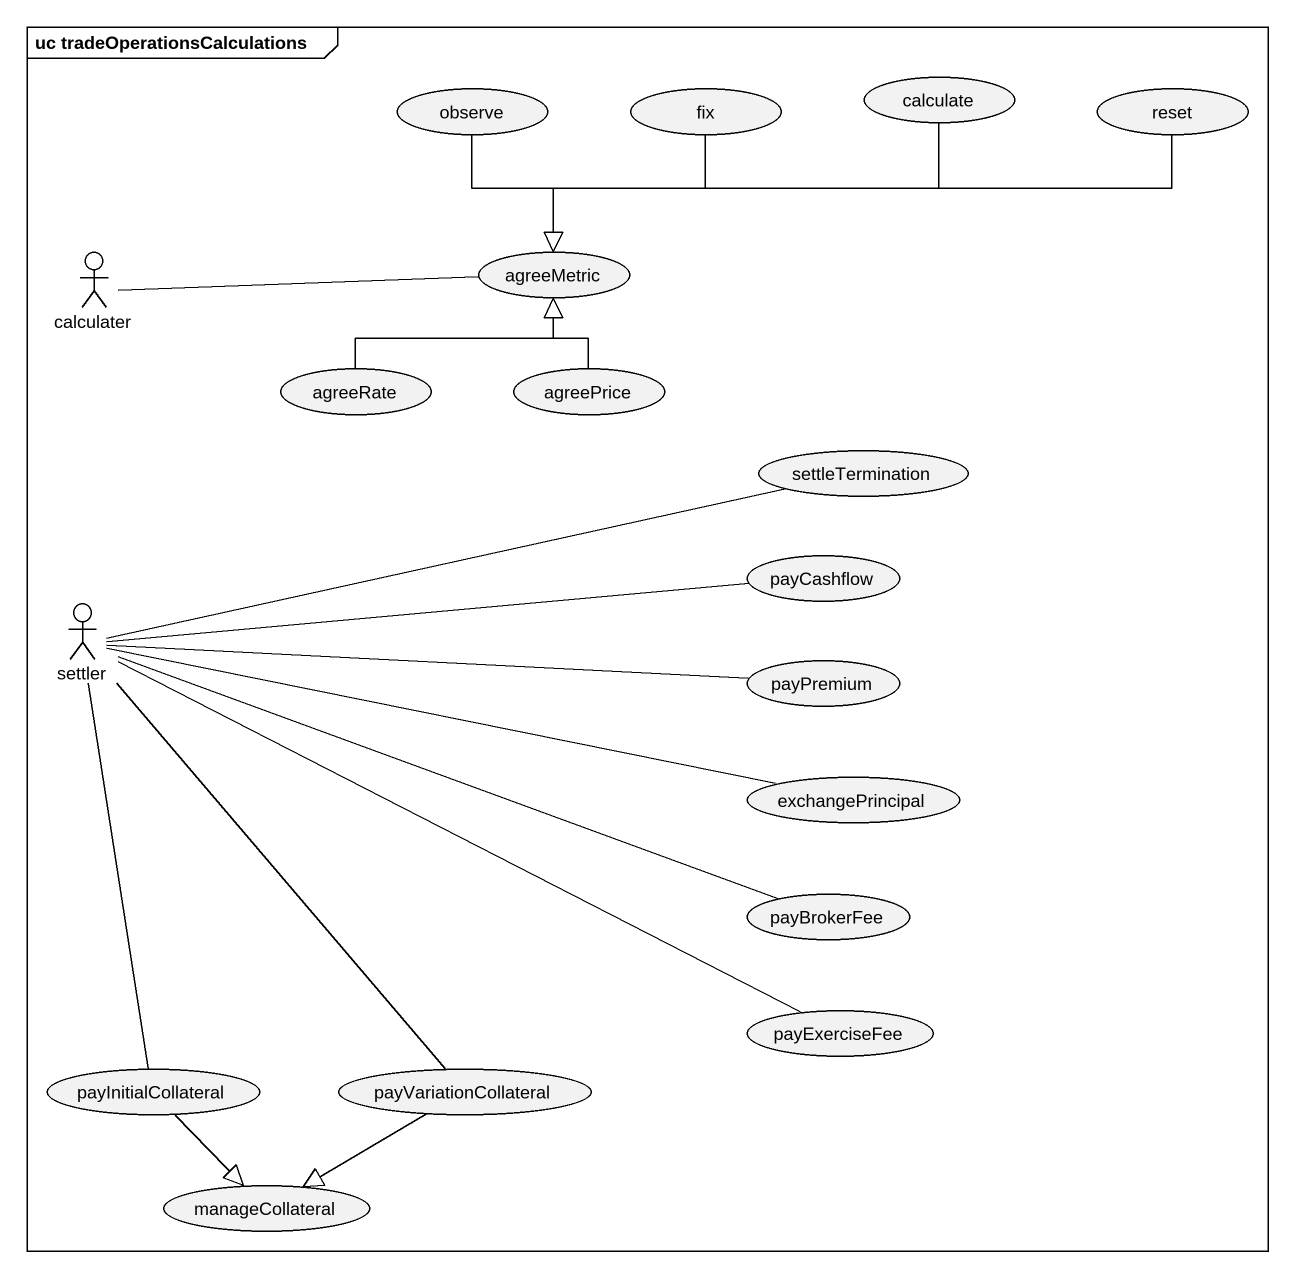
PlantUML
@startuml
mainframe uc tradeOperationsCalculations
usecase observe
usecase fix
usecase calculate
usecase reset
actor calculater
usecase agreeMetric
usecase agreeRate
usecase agreePrice
usecase settleTermination
usecase payCashflow
actor settler
usecase payPremium
usecase exchangePrincipal
usecase payBrokerFee
usecase payExerciseFee
usecase payInitialCollateral
usecase payVariationCollateral
usecase manageCollateral
observe --|> agreeMetric
fix --|> agreeMetric
calculate -left-|> agreeMetric
reset -left-|> agreeMetric
calculater -right- agreeMetric
agreeRate -right-|> agreeMetric
agreePrice -up-|> agreeMetric
settler -right- settleTermination
settler -right- payCashflow
settler -right- payPremium
settler -right- exchangePrincipal
settler -right- payBrokerFee
settler -right- payExerciseFee
settler -- payInitialCollateral
settler -- payVariationCollateral
payInitialCollateral --|> manageCollateral
payVariationCollateral -left-|> manageCollateral
@enduml
